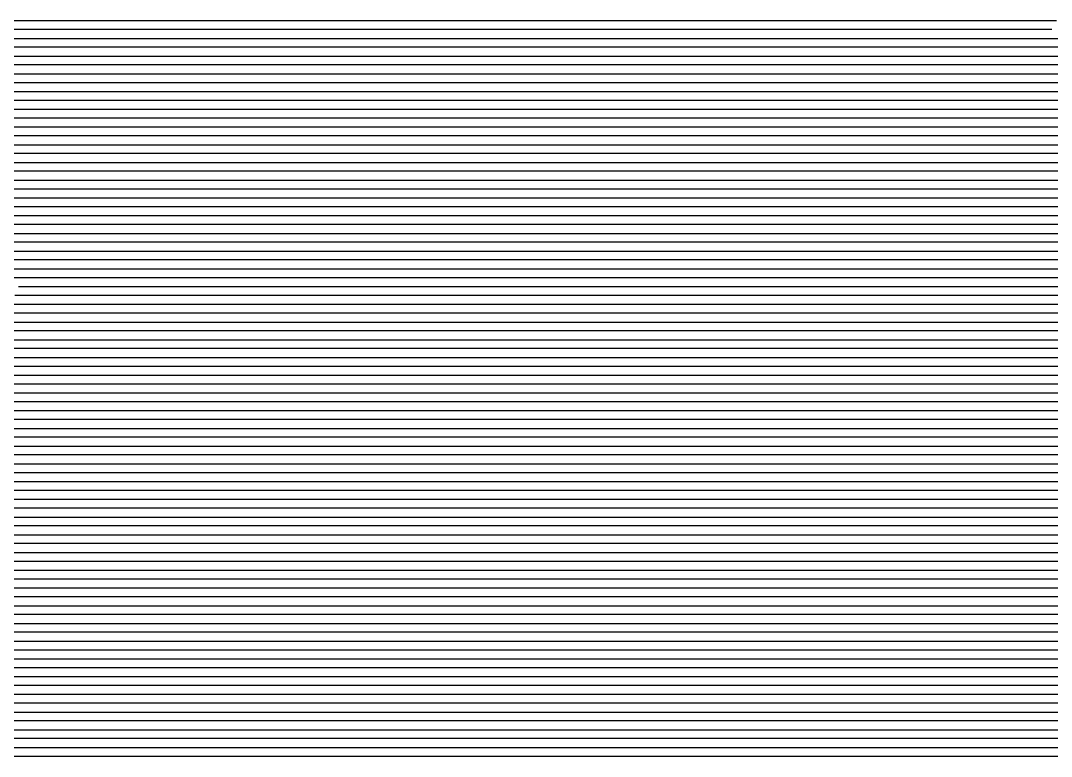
# Model space of a CAD drawing. Header units: metres. Extents: x -6.9 to 6.9, y -7 to 7.
# Drawn here: x 2.086 to 3.249, y 5.028 to 5.858 of the extents above; entities that cross this region are included whole.
import ezdxf

# ---------------------------------------------------------------- set-up
doc = ezdxf.new("R2010")
doc.units = ezdxf.units.M

msp = doc.modelspace()

# ---------------------------------------------------------------- linework, layer by layer
for p, q in [((1.877557, 5.857827, -0.037013), (2.200405, 5.857827, 0.018952)), ((2.200405, 5.857827, 0.018952), (2.351251, 5.857827, 0.045247)), ((2.351251, 5.857827, 0.045247), (2.718189, 5.857827, 0.109764)), ((2.718189, 5.857827, 0.109764), (2.82885, 5.857827, 0.129264)), ((2.82885, 5.857827, 0.129264), (3.25445, 5.857827, 0.205121)), ((2.196494, 5.847827, 0.018682), (1.876445, 5.847827, -0.036797)), ((2.349457, 5.847827, 0.045346), (2.196494, 5.847827, 0.018682)), ((2.713578, 5.847827, 0.109368), (2.349457, 5.847827, 0.045346)), ((2.82638, 5.847827, 0.129245), (2.713578, 5.847827, 0.109368)), ((3.249101, 5.847827, 0.204589), (2.82638, 5.847827, 0.129245)), ((2.18867, 5.827827, 0.018143), (1.874222, 5.827827, -0.036366)), ((1.875334, 5.837827, -0.036582), (2.192582, 5.837827, 0.018413)), ((2.345868, 5.827827, 0.045545), (2.18867, 5.827827, 0.018143)), ((2.192582, 5.837827, 0.018413), (2.347663, 5.837827, 0.045445)), ((2.704355, 5.827827, 0.108576), (2.345868, 5.827827, 0.045545)), ((2.347663, 5.837827, 0.045445), (2.708967, 5.837827, 0.108972)), ((2.82144, 5.827827, 0.129208), (2.704355, 5.827827, 0.108576)), ((2.708967, 5.837827, 0.108972), (2.82391, 5.837827, 0.129227)), ((3.238402, 5.827827, 0.203525), (2.82144, 5.827827, 0.129208)), ((2.82391, 5.837827, 0.129227), (3.243751, 5.837827, 0.204057)), ((3.784832, 5.827827, 0.302064), (3.238402, 5.827827, 0.203525)), ((3.243751, 5.837827, 0.204057), (3.793955, 5.837827, 0.303276)), ((1.87311, 5.817827, -0.03615), (2.184758, 5.817827, 0.017873)), ((2.184758, 5.817827, 0.017873), (2.344074, 5.817827, 0.045644)), ((2.344074, 5.817827, 0.045644), (2.699744, 5.817827, 0.10818)), ((2.699744, 5.817827, 0.10818), (2.81897, 5.817827, 0.12919)), ((2.81897, 5.817827, 0.12919), (3.233052, 5.817827, 0.202994)), ((3.233052, 5.817827, 0.202994), (3.775709, 5.817827, 0.300852)), ((2.180847, 5.807827, 0.017603), (1.871999, 5.807827, -0.035935)), ((2.34228, 5.807827, 0.045744), (2.180847, 5.807827, 0.017603)), ((2.695133, 5.807827, 0.107785), (2.34228, 5.807827, 0.045744)), ((2.8165, 5.807827, 0.129171), (2.695133, 5.807827, 0.107785)), ((3.227703, 5.807827, 0.202462), (2.8165, 5.807827, 0.129171)), ((3.766586, 5.807827, 0.29964), (3.227703, 5.807827, 0.202462)), ((1.870887, 5.797827, -0.035719), (2.176935, 5.797827, 0.017334)), ((2.176935, 5.797827, 0.017334), (2.340485, 5.797827, 0.045843)), ((2.340485, 5.797827, 0.045843), (2.690522, 5.797827, 0.107389)), ((2.690522, 5.797827, 0.107389), (2.814029, 5.797827, 0.129152)), ((2.814029, 5.797827, 0.129152), (3.222353, 5.797827, 0.20193)), ((3.222353, 5.797827, 0.20193), (3.757463, 5.797827, 0.298427)), ((2.173023, 5.787827, 0.017064), (1.869775, 5.787827, -0.035503)), ((2.338691, 5.787827, 0.045943), (2.173023, 5.787827, 0.017064)), ((2.685911, 5.787827, 0.106993), (2.338691, 5.787827, 0.045943)), ((2.811559, 5.787827, 0.129134), (2.685911, 5.787827, 0.106993)), ((3.217004, 5.787827, 0.201398), (2.811559, 5.787827, 0.129134)), ((3.74834, 5.787827, 0.297215), (3.217004, 5.787827, 0.201398)), ((1.868663, 5.777827, -0.035288), (2.169112, 5.777827, 0.016794)), ((2.169112, 5.777827, 0.016794), (2.336897, 5.777827, 0.046042)), ((2.336897, 5.777827, 0.046042), (2.681299, 5.777827, 0.106597)), ((2.681299, 5.777827, 0.106597), (2.809089, 5.777827, 0.129115)), ((2.809089, 5.777827, 0.129115), (3.211654, 5.777827, 0.200866)), ((3.211654, 5.777827, 0.200866), (3.739217, 5.777827, 0.296003)), ((1.86644, 5.757827, -0.034856), (2.161288, 5.757827, 0.016255)), ((2.1652, 5.767827, 0.016525), (1.867552, 5.767827, -0.035072)), ((2.161288, 5.757827, 0.016255), (2.333308, 5.757827, 0.046241)), ((2.335103, 5.767827, 0.046141), (2.1652, 5.767827, 0.016525)), ((2.333308, 5.757827, 0.046241), (2.672077, 5.757827, 0.105805)), ((2.676688, 5.767827, 0.106201), (2.335103, 5.767827, 0.046141)), ((2.672077, 5.757827, 0.105805), (2.804149, 5.757827, 0.129078)), ((2.806619, 5.767827, 0.129097), (2.676688, 5.767827, 0.106201)), ((2.804149, 5.757827, 0.129078), (3.200955, 5.757827, 0.199803)), ((3.206305, 5.767827, 0.200335), (2.806619, 5.767827, 0.129097)), ((3.200955, 5.757827, 0.199803), (3.720971, 5.757827, 0.293578)), ((3.730094, 5.767827, 0.29479), (3.206305, 5.767827, 0.200335)), ((2.157377, 5.747827, 0.015985), (1.865328, 5.747827, -0.034641)), ((2.331514, 5.747827, 0.04634), (2.157377, 5.747827, 0.015985)), ((2.667466, 5.747827, 0.105409), (2.331514, 5.747827, 0.04634)), ((2.801679, 5.747827, 0.12906), (2.667466, 5.747827, 0.105409)), ((3.195606, 5.747827, 0.199271), (2.801679, 5.747827, 0.12906)), ((3.711848, 5.747827, 0.292366), (3.195606, 5.747827, 0.199271)), ((1.864217, 5.737827, -0.034425), (2.153465, 5.737827, 0.015716)), ((2.153465, 5.737827, 0.015716), (2.32972, 5.737827, 0.04644)), ((2.32972, 5.737827, 0.04644), (2.662854, 5.737827, 0.105013)), ((2.662854, 5.737827, 0.105013), (2.799209, 5.737827, 0.129041)), ((2.799209, 5.737827, 0.129041), (3.190256, 5.737827, 0.198739)), ((3.190256, 5.737827, 0.198739), (3.702726, 5.737827, 0.291154)), ((2.149553, 5.727827, 0.015446), (1.863105, 5.727827, -0.034209)), ((2.327925, 5.727827, 0.046539), (2.149553, 5.727827, 0.015446)), ((2.658243, 5.727827, 0.104617), (2.327925, 5.727827, 0.046539)), ((2.796739, 5.727827, 0.129022), (2.658243, 5.727827, 0.104617)), ((3.184907, 5.727827, 0.198207), (2.796739, 5.727827, 0.129022)), ((3.693603, 5.727827, 0.289941), (3.184907, 5.727827, 0.198207)), ((1.861993, 5.717827, -0.033994), (2.145642, 5.717827, 0.015176)), ((2.145642, 5.717827, 0.015176), (2.326131, 5.717827, 0.046638)), ((2.326131, 5.717827, 0.046638), (2.653632, 5.717827, 0.104222)), ((2.653632, 5.717827, 0.104222), (2.794268, 5.717827, 0.129004)), ((2.794268, 5.717827, 0.129004), (3.179558, 5.717827, 0.197676)), ((3.179558, 5.717827, 0.197676), (3.68448, 5.717827, 0.288729)), ((2.14173, 5.707827, 0.014906), (1.860881, 5.707827, -0.033778)), ((2.324337, 5.707827, 0.046738), (2.14173, 5.707827, 0.014906)), ((2.649021, 5.707827, 0.103826), (2.324337, 5.707827, 0.046738)), ((2.791798, 5.707827, 0.128985), (2.649021, 5.707827, 0.103826)), ((3.174208, 5.707827, 0.197144), (2.791798, 5.707827, 0.128985)), ((3.675357, 5.707827, 0.287517), (3.174208, 5.707827, 0.197144)), ((2.133906, 5.687827, 0.014367), (1.858658, 5.687827, -0.033347)), ((1.85977, 5.697827, -0.033562), (2.137818, 5.697827, 0.014637)), ((2.320748, 5.687827, 0.046937), (2.133906, 5.687827, 0.014367)), ((2.137818, 5.697827, 0.014637), (2.322543, 5.697827, 0.046837)), ((2.639798, 5.687827, 0.103034), (2.320748, 5.687827, 0.046937)), ((2.322543, 5.697827, 0.046837), (2.64441, 5.697827, 0.10343)), ((2.786858, 5.687827, 0.128948), (2.639798, 5.687827, 0.103034)), ((2.64441, 5.697827, 0.10343), (2.789328, 5.697827, 0.128967)), ((3.163509, 5.687827, 0.19608), (2.786858, 5.687827, 0.128948)), ((2.789328, 5.697827, 0.128967), (3.168859, 5.697827, 0.196612)), ((3.657111, 5.687827, 0.285092), (3.163509, 5.687827, 0.19608)), ((3.168859, 5.697827, 0.196612), (3.666234, 5.697827, 0.286305)), ((1.857546, 5.677827, -0.033131), (2.129995, 5.677827, 0.014097)), ((2.129995, 5.677827, 0.014097), (2.318954, 5.677827, 0.047036)), ((2.318954, 5.677827, 0.047036), (2.635187, 5.677827, 0.102638)), ((2.635187, 5.677827, 0.102638), (2.784388, 5.677827, 0.128929)), ((2.784388, 5.677827, 0.128929), (3.15816, 5.677827, 0.195548)), ((3.15816, 5.677827, 0.195548), (3.647988, 5.677827, 0.28388)), ((2.126083, 5.667827, 0.013828), (1.856434, 5.667827, -0.032915)), ((2.31716, 5.667827, 0.047135), (2.126083, 5.667827, 0.013828)), ((2.630576, 5.667827, 0.102242), (2.31716, 5.667827, 0.047135)), ((2.781918, 5.667827, 0.128911), (2.630576, 5.667827, 0.102242)), ((3.15281, 5.667827, 0.195017), (2.781918, 5.667827, 0.128911)), ((3.638865, 5.667827, 0.282668), (3.15281, 5.667827, 0.195017)), ((1.855323, 5.657827, -0.0327), (2.122171, 5.657827, 0.013558)), ((2.122171, 5.657827, 0.013558), (2.315366, 5.657827, 0.047235)), ((2.315366, 5.657827, 0.047235), (2.625965, 5.657827, 0.101846)), ((2.625965, 5.657827, 0.101846), (2.779448, 5.657827, 0.128892)), ((2.779448, 5.657827, 0.128892), (3.147461, 5.657827, 0.194485)), ((3.147461, 5.657827, 0.194485), (3.629742, 5.657827, 0.281456)), ((2.11826, 5.647827, 0.013288), (1.854211, 5.647827, -0.032484)), ((2.313571, 5.647827, 0.047334), (2.11826, 5.647827, 0.013288)), ((2.621353, 5.647827, 0.10145), (2.313571, 5.647827, 0.047334)), ((2.776978, 5.647827, 0.128874), (2.621353, 5.647827, 0.10145)), ((3.142111, 5.647827, 0.193953), (2.776978, 5.647827, 0.128874)), ((3.620619, 5.647827, 0.280243), (3.142111, 5.647827, 0.193953)), ((1.853099, 5.637827, -0.032268), (2.114348, 5.637827, 0.013019)), ((2.114348, 5.637827, 0.013019), (2.311777, 5.637827, 0.047434)), ((2.311777, 5.637827, 0.047434), (2.616742, 5.637827, 0.101054)), ((2.616742, 5.637827, 0.101054), (2.774507, 5.637827, 0.128855)), ((2.774507, 5.637827, 0.128855), (3.136762, 5.637827, 0.193421)), ((3.136762, 5.637827, 0.193421), (3.611496, 5.637827, 0.279031)), ((1.850876, 5.617827, -0.031837), (2.106525, 5.617827, 0.012479)), ((2.110436, 5.627827, 0.012749), (1.851988, 5.627827, -0.032052)), ((2.106525, 5.617827, 0.012479), (2.308188, 5.617827, 0.047632)), ((2.309983, 5.627827, 0.047533), (2.110436, 5.627827, 0.012749)), ((2.308188, 5.617827, 0.047632), (2.60752, 5.617827, 0.100263)), ((2.612131, 5.627827, 0.100659), (2.309983, 5.627827, 0.047533)), ((2.60752, 5.617827, 0.100263), (2.769567, 5.617827, 0.128818)), ((2.772037, 5.627827, 0.128836), (2.612131, 5.627827, 0.100659)), ((2.769567, 5.617827, 0.128818), (3.126063, 5.617827, 0.192358)), ((3.131412, 5.627827, 0.192889), (2.772037, 5.627827, 0.128836)), ((3.126063, 5.617827, 0.192358), (3.59325, 5.617827, 0.276606)), ((3.602373, 5.627827, 0.277819), (3.131412, 5.627827, 0.192889)), ((2.102613, 5.607827, 0.01221), (1.849764, 5.607827, -0.031621)), ((2.306394, 5.607827, 0.047732), (2.102613, 5.607827, 0.01221)), ((2.602909, 5.607827, 0.099867), (2.306394, 5.607827, 0.047732)), ((2.767097, 5.607827, 0.128799), (2.602909, 5.607827, 0.099867)), ((3.120713, 5.607827, 0.191826), (2.767097, 5.607827, 0.128799)), ((3.584128, 5.607827, 0.275394), (3.120713, 5.607827, 0.191826)), ((1.848652, 5.597827, -0.031405), (2.098701, 5.597827, 0.01194)), ((2.098701, 5.597827, 0.01194), (2.3046, 5.597827, 0.047831)), ((2.3046, 5.597827, 0.047831), (2.598297, 5.597827, 0.099471)), ((2.598297, 5.597827, 0.099471), (2.764627, 5.597827, 0.128781)), ((2.764627, 5.597827, 0.128781), (3.115364, 5.597827, 0.191294)), ((3.115364, 5.597827, 0.191294), (3.575005, 5.597827, 0.274182)), ((2.09479, 5.587827, 0.01167), (1.847541, 5.587827, -0.03119)), ((2.302806, 5.587827, 0.047931), (2.09479, 5.587827, 0.01167)), ((2.593686, 5.587827, 0.099075), (2.302806, 5.587827, 0.047931)), ((2.762157, 5.587827, 0.128762), (2.593686, 5.587827, 0.099075)), ((3.110014, 5.587827, 0.190762), (2.762157, 5.587827, 0.128762)), ((3.565882, 5.587827, 0.27297), (3.110014, 5.587827, 0.190762)), ((1.846429, 5.577827, -0.030974), (2.090878, 5.577827, 0.0114)), ((2.090878, 5.577827, 0.0114), (2.301011, 5.577827, 0.04803)), ((2.301011, 5.577827, 0.04803), (2.589075, 5.577827, 0.098679)), ((2.589075, 5.577827, 0.098679), (2.759687, 5.577827, 0.128743)), ((2.759687, 5.577827, 0.128743), (3.104665, 5.577827, 0.19023)), ((3.104665, 5.577827, 0.19023), (3.556759, 5.577827, 0.271757)), ((2.086966, 5.567827, 0.011131), (1.845317, 5.567827, -0.030758)), ((2.299217, 5.567827, 0.048129), (2.086966, 5.567827, 0.011131)), ((2.584464, 5.567827, 0.098283), (2.299217, 5.567827, 0.048129)), ((2.757217, 5.567827, 0.128725), (2.584464, 5.567827, 0.098283)), ((3.099315, 5.567827, 0.189699), (2.757217, 5.567827, 0.128725)), ((3.547636, 5.567827, 0.270545), (3.099315, 5.567827, 0.189699)), ((2.295629, 5.547827, 0.048328), (2.079143, 5.547827, 0.010591)), ((2.083054, 5.557827, 0.010861), (2.297423, 5.557827, 0.048229)), ((2.575241, 5.547827, 0.097491), (2.295629, 5.547827, 0.048328)), ((2.297423, 5.557827, 0.048229), (2.579852, 5.557827, 0.097887)), ((2.752276, 5.547827, 0.128688), (2.575241, 5.547827, 0.097491)), ((2.579852, 5.557827, 0.097887), (2.754746, 5.557827, 0.128706)), ((3.088616, 5.547827, 0.188635), (2.752276, 5.547827, 0.128688)), ((2.754746, 5.557827, 0.128706), (3.093966, 5.557827, 0.189167)), ((3.52939, 5.547827, 0.268121), (3.088616, 5.547827, 0.188635)), ((3.093966, 5.557827, 0.189167), (3.538513, 5.557827, 0.269333)), ((2.075231, 5.537827, 0.010322), (2.293834, 5.537827, 0.048428)), ((2.293834, 5.537827, 0.048428), (2.57063, 5.537827, 0.097096)), ((2.57063, 5.537827, 0.097096), (2.749806, 5.537827, 0.128669)), ((2.749806, 5.537827, 0.128669), (3.083267, 5.537827, 0.188103)), ((3.083267, 5.537827, 0.188103), (3.520267, 5.537827, 0.266908)), ((2.29204, 5.527827, 0.048527), (2.071319, 5.527827, 0.010052)), ((2.566019, 5.527827, 0.0967), (2.29204, 5.527827, 0.048527)), ((2.747336, 5.527827, 0.12865), (2.566019, 5.527827, 0.0967)), ((3.077917, 5.527827, 0.187571), (2.747336, 5.527827, 0.12865)), ((3.511144, 5.527827, 0.265696), (3.077917, 5.527827, 0.187571)), ((2.067408, 5.517827, 0.009782), (2.290246, 5.517827, 0.048626)), ((2.290246, 5.517827, 0.048626), (2.561408, 5.517827, 0.096304)), ((2.561408, 5.517827, 0.096304), (2.744866, 5.517827, 0.128632)), ((2.744866, 5.517827, 0.128632), (3.072568, 5.517827, 0.18704)), ((3.072568, 5.517827, 0.18704), (3.502021, 5.517827, 0.264484)), ((2.288451, 5.507827, 0.048726), (2.063496, 5.507827, 0.009513)), ((2.556796, 5.507827, 0.095908), (2.288451, 5.507827, 0.048726)), ((2.742396, 5.507827, 0.128613), (2.556796, 5.507827, 0.095908)), ((3.067218, 5.507827, 0.186508), (2.742396, 5.507827, 0.128613)), ((3.492898, 5.507827, 0.263272), (3.067218, 5.507827, 0.186508)), ((2.059584, 5.497827, 0.009243), (2.286657, 5.497827, 0.048825)), ((2.286657, 5.497827, 0.048825), (2.552185, 5.497827, 0.095512)), ((2.552185, 5.497827, 0.095512), (2.739926, 5.497827, 0.128595)), ((2.739926, 5.497827, 0.128595), (3.061869, 5.497827, 0.185976)), ((3.061869, 5.497827, 0.185976), (3.483775, 5.497827, 0.262059)), ((2.051761, 5.477827, 0.008703), (2.283069, 5.477827, 0.049024)), ((2.284863, 5.487827, 0.048925), (2.055673, 5.487827, 0.008973)), ((2.283069, 5.477827, 0.049024), (2.542963, 5.477827, 0.09472)), ((2.547574, 5.487827, 0.095116), (2.284863, 5.487827, 0.048925)), ((2.542963, 5.477827, 0.09472), (2.734985, 5.477827, 0.128557)), ((2.737456, 5.487827, 0.128576), (2.547574, 5.487827, 0.095116)), ((2.734985, 5.477827, 0.128557), (3.05117, 5.477827, 0.184912)), ((3.056519, 5.487827, 0.185444), (2.737456, 5.487827, 0.128576)), ((3.05117, 5.477827, 0.184912), (3.46553, 5.477827, 0.259635)), ((3.474653, 5.487827, 0.260847), (3.056519, 5.487827, 0.185444)), ((2.281274, 5.467827, 0.049123), (2.047849, 5.467827, 0.008434)), ((2.538351, 5.467827, 0.094324), (2.281274, 5.467827, 0.049123)), ((2.732515, 5.467827, 0.128539), (2.538351, 5.467827, 0.094324)), ((3.04582, 5.467827, 0.184381), (2.732515, 5.467827, 0.128539)), ((3.456407, 5.467827, 0.258422), (3.04582, 5.467827, 0.184381)), ((2.043938, 5.457827, 0.008164), (2.27948, 5.457827, 0.049223)), ((2.27948, 5.457827, 0.049223), (2.53374, 5.457827, 0.093928)), ((2.53374, 5.457827, 0.093928), (2.730045, 5.457827, 0.12852)), ((2.730045, 5.457827, 0.12852), (3.040471, 5.457827, 0.183849)), ((3.040471, 5.457827, 0.183849), (3.447284, 5.457827, 0.25721)), ((2.277686, 5.447827, 0.049322), (2.040026, 5.447827, 0.007894)), ((2.529129, 5.447827, 0.093533), (2.277686, 5.447827, 0.049322)), ((2.727575, 5.447827, 0.128502), (2.529129, 5.447827, 0.093533)), ((3.035121, 5.447827, 0.183317), (2.727575, 5.447827, 0.128502)), ((3.438161, 5.447827, 0.255998), (3.035121, 5.447827, 0.183317)), ((2.036114, 5.437827, 0.007625), (2.275891, 5.437827, 0.049422)), ((2.275891, 5.437827, 0.049422), (2.524518, 5.437827, 0.093137)), ((2.524518, 5.437827, 0.093137), (2.725105, 5.437827, 0.128483)), ((2.725105, 5.437827, 0.128483), (3.029772, 5.437827, 0.182785)), ((3.029772, 5.437827, 0.182785), (3.429038, 5.437827, 0.254786)), ((2.274097, 5.427827, 0.049521), (2.032202, 5.427827, 0.007355)), ((2.519907, 5.427827, 0.092741), (2.274097, 5.427827, 0.049521)), ((2.722635, 5.427827, 0.128464), (2.519907, 5.427827, 0.092741)), ((3.024422, 5.427827, 0.182253), (2.722635, 5.427827, 0.128464)), ((3.419915, 5.427827, 0.253573), (3.024422, 5.427827, 0.182253)), ((2.028291, 5.417827, 0.007085), (2.272303, 5.417827, 0.04962)), ((2.272303, 5.417827, 0.04962), (2.515295, 5.417827, 0.092345)), ((2.515295, 5.417827, 0.092345), (2.720165, 5.417827, 0.128446)), ((2.720165, 5.417827, 0.128446), (3.019073, 5.417827, 0.181722)), ((3.019073, 5.417827, 0.181722), (3.410792, 5.417827, 0.252361)), ((2.020467, 5.397827, 0.006546), (2.268714, 5.397827, 0.049819)), ((2.270509, 5.407827, 0.04972), (2.024379, 5.407827, 0.006816)), ((2.268714, 5.397827, 0.049819), (2.506073, 5.397827, 0.091553)), ((2.510684, 5.407827, 0.091949), (2.270509, 5.407827, 0.04972)), ((2.506073, 5.397827, 0.091553), (2.715225, 5.397827, 0.128409)), ((2.717695, 5.407827, 0.128427), (2.510684, 5.407827, 0.091949)), ((2.715225, 5.397827, 0.128409), (3.008374, 5.397827, 0.180658)), ((3.013723, 5.407827, 0.18119), (2.717695, 5.407827, 0.128427)), ((3.008374, 5.397827, 0.180658), (3.392546, 5.397827, 0.249937)), ((3.401669, 5.407827, 0.251149), (3.013723, 5.407827, 0.18119)), ((2.26692, 5.387827, 0.049919), (2.016556, 5.387827, 0.006276)), ((2.501462, 5.387827, 0.091157), (2.26692, 5.387827, 0.049919)), ((2.712754, 5.387827, 0.12839), (2.501462, 5.387827, 0.091157)), ((3.003024, 5.387827, 0.180126), (2.712754, 5.387827, 0.12839)), ((3.383423, 5.387827, 0.248724), (3.003024, 5.387827, 0.180126)), ((2.012644, 5.377827, 0.006007), (2.265126, 5.377827, 0.050018)), ((2.265126, 5.377827, 0.050018), (2.49685, 5.377827, 0.090761)), ((2.49685, 5.377827, 0.090761), (2.710284, 5.377827, 0.128371)), ((2.710284, 5.377827, 0.128371), (2.997675, 5.377827, 0.179594)), ((2.997675, 5.377827, 0.179594), (3.3743, 5.377827, 0.247512)), ((2.263332, 5.367827, 0.050117), (2.008732, 5.367827, 0.005737)), ((2.492239, 5.367827, 0.090365), (2.263332, 5.367827, 0.050117)), ((2.707814, 5.367827, 0.128353), (2.492239, 5.367827, 0.090365)), ((2.992325, 5.367827, 0.179063), (2.707814, 5.367827, 0.128353)), ((3.365177, 5.367827, 0.2463), (2.992325, 5.367827, 0.179063)), ((2.004821, 5.357827, 0.005467), (2.261537, 5.357827, 0.050217)), ((2.261537, 5.357827, 0.050217), (2.487628, 5.357827, 0.08997)), ((2.487628, 5.357827, 0.08997), (2.705344, 5.357827, 0.128334)), ((2.705344, 5.357827, 0.128334), (2.986976, 5.357827, 0.178531)), ((2.986976, 5.357827, 0.178531), (3.356055, 5.357827, 0.245087)), ((2.259743, 5.347827, 0.050316), (2.000909, 5.347827, 0.005197)), ((2.483017, 5.347827, 0.089574), (2.259743, 5.347827, 0.050316)), ((2.702874, 5.347827, 0.128316), (2.483017, 5.347827, 0.089574)), ((2.981626, 5.347827, 0.177999), (2.702874, 5.347827, 0.128316)), ((3.346932, 5.347827, 0.243875), (2.981626, 5.347827, 0.177999)), ((2.256154, 5.327827, 0.050515), (1.993086, 5.327827, 0.004658)), ((1.996997, 5.337827, 0.004928), (2.257949, 5.337827, 0.050416)), ((2.473794, 5.327827, 0.088782), (2.256154, 5.327827, 0.050515)), ((2.257949, 5.337827, 0.050416), (2.478405, 5.337827, 0.089178)), ((2.697934, 5.327827, 0.128278), (2.473794, 5.327827, 0.088782)), ((2.478405, 5.337827, 0.089178), (2.700404, 5.337827, 0.128297)), ((2.970927, 5.327827, 0.176935), (2.697934, 5.327827, 0.128278)), ((2.700404, 5.337827, 0.128297), (2.976277, 5.337827, 0.177467)), ((3.328686, 5.327827, 0.241451), (2.970927, 5.327827, 0.176935)), ((2.976277, 5.337827, 0.177467), (3.337809, 5.337827, 0.242663)), ((1.989174, 5.317827, 0.004388), (2.25436, 5.317827, 0.050614)), ((2.25436, 5.317827, 0.050614), (2.469183, 5.317827, 0.088386)), ((2.469183, 5.317827, 0.088386), (2.695464, 5.317827, 0.12826)), ((2.695464, 5.317827, 0.12826), (2.965578, 5.317827, 0.176404)), ((2.965578, 5.317827, 0.176404), (3.319563, 5.317827, 0.240238)), ((2.252566, 5.307827, 0.050714), (1.985262, 5.307827, 0.004119)), ((2.464572, 5.307827, 0.08799), (2.252566, 5.307827, 0.050714)), ((2.692993, 5.307827, 0.128241), (2.464572, 5.307827, 0.08799)), ((2.960228, 5.307827, 0.175872), (2.692993, 5.307827, 0.128241)), ((3.31044, 5.307827, 0.239026), (2.960228, 5.307827, 0.175872)), ((1.98135, 5.297827, 0.003849), (2.250772, 5.297827, 0.050813)), ((2.250772, 5.297827, 0.050813), (2.459961, 5.297827, 0.087594)), ((2.459961, 5.297827, 0.087594), (2.690523, 5.297827, 0.128223)), ((2.690523, 5.297827, 0.128223), (2.954879, 5.297827, 0.17534)), ((2.954879, 5.297827, 0.17534), (3.301317, 5.297827, 0.237814)), ((2.248977, 5.287827, 0.050913), (1.977439, 5.287827, 0.003579)), ((2.455349, 5.287827, 0.087198), (2.248977, 5.287827, 0.050913)), ((2.688053, 5.287827, 0.128204), (2.455349, 5.287827, 0.087198)), ((2.949529, 5.287827, 0.174808), (2.688053, 5.287827, 0.128204)), ((3.292194, 5.287827, 0.236602), (2.949529, 5.287827, 0.174808)), ((1.973527, 5.277827, 0.00331), (2.247183, 5.277827, 0.051012)), ((2.247183, 5.277827, 0.051012), (2.450738, 5.277827, 0.086802)), ((2.450738, 5.277827, 0.086802), (2.685583, 5.277827, 0.128185)), ((2.685583, 5.277827, 0.128185), (2.94418, 5.277827, 0.174276)), ((2.94418, 5.277827, 0.174276), (3.283071, 5.277827, 0.235389)), ((1.965704, 5.257827, 0.00277), (2.243594, 5.257827, 0.051211)), ((2.245389, 5.267827, 0.051112), (1.969615, 5.267827, 0.00304)), ((2.243594, 5.257827, 0.051211), (2.441516, 5.257827, 0.086011)), ((2.446127, 5.267827, 0.086407), (2.245389, 5.267827, 0.051112)), ((2.441516, 5.257827, 0.086011), (2.680643, 5.257827, 0.128148)), ((2.683113, 5.267827, 0.128167), (2.446127, 5.267827, 0.086407)), ((2.680643, 5.257827, 0.128148), (2.933481, 5.257827, 0.173213)), ((2.93883, 5.267827, 0.173745), (2.683113, 5.267827, 0.128167)), ((2.933481, 5.257827, 0.173213), (3.264825, 5.257827, 0.232965)), ((3.273948, 5.267827, 0.234177), (2.93883, 5.267827, 0.173745)), ((2.2418, 5.247827, 0.05131), (1.961792, 5.247827, 0.002501)), ((2.436904, 5.247827, 0.085615), (2.2418, 5.247827, 0.05131)), ((2.678173, 5.247827, 0.12813), (2.436904, 5.247827, 0.085615)), ((2.928131, 5.247827, 0.172681), (2.678173, 5.247827, 0.12813)), ((3.255702, 5.247827, 0.231753), (2.928131, 5.247827, 0.172681)), ((1.95788, 5.237827, 0.002231), (2.240006, 5.237827, 0.05141)), ((2.240006, 5.237827, 0.05141), (2.432293, 5.237827, 0.085219)), ((2.432293, 5.237827, 0.085219), (2.675703, 5.237827, 0.128111)), ((2.675703, 5.237827, 0.128111), (2.922782, 5.237827, 0.172149)), ((2.922782, 5.237827, 0.172149), (3.246579, 5.237827, 0.23054)), ((3.246579, 5.237827, 0.23054), (3.440002, 5.237827, 0.265057)), ((2.238212, 5.227827, 0.051509), (1.953969, 5.227827, 0.001961)), ((2.427682, 5.227827, 0.084823), (2.238212, 5.227827, 0.051509)), ((2.673232, 5.227827, 0.128093), (2.427682, 5.227827, 0.084823)), ((2.917432, 5.227827, 0.171617), (2.673232, 5.227827, 0.128093)), ((3.237457, 5.227827, 0.229328), (2.917432, 5.227827, 0.171617)), ((3.433862, 5.227827, 0.264377), (3.237457, 5.227827, 0.229328)), ((1.950057, 5.217827, 0.001691), (2.236417, 5.217827, 0.051609)), ((2.236417, 5.217827, 0.051609), (2.423071, 5.217827, 0.084427)), ((2.423071, 5.217827, 0.084427), (2.670762, 5.217827, 0.128074)), ((2.670762, 5.217827, 0.128074), (2.912083, 5.217827, 0.171086)), ((2.912083, 5.217827, 0.171086), (3.228334, 5.217827, 0.228116)), ((3.228334, 5.217827, 0.228116), (3.427723, 5.217827, 0.263697)), ((2.234623, 5.207827, 0.051708), (1.946145, 5.207827, 0.001422)), ((2.41846, 5.207827, 0.084031), (2.234623, 5.207827, 0.051708)), ((2.668292, 5.207827, 0.128055), (2.41846, 5.207827, 0.084031)), ((2.906733, 5.207827, 0.170554), (2.668292, 5.207827, 0.128055)), ((3.219211, 5.207827, 0.226903), (2.906733, 5.207827, 0.170554)), ((3.421583, 5.207827, 0.263017), (3.219211, 5.207827, 0.226903)), ((2.231035, 5.187827, 0.051907), (1.938322, 5.187827, 0.000882)), ((1.942234, 5.197827, 0.001152), (2.232829, 5.197827, 0.051807)), ((2.409237, 5.187827, 0.083239), (2.231035, 5.187827, 0.051907)), ((2.232829, 5.197827, 0.051807), (2.413848, 5.197827, 0.083635)), ((2.663352, 5.187827, 0.128018), (2.409237, 5.187827, 0.083239)), ((2.413848, 5.197827, 0.083635), (2.665822, 5.197827, 0.128037)), ((2.896034, 5.187827, 0.16949), (2.663352, 5.187827, 0.128018)), ((2.665822, 5.197827, 0.128037), (2.901384, 5.197827, 0.170022)), ((3.200965, 5.187827, 0.224479), (2.896034, 5.187827, 0.16949)), ((2.901384, 5.197827, 0.170022), (3.210088, 5.197827, 0.225691)), ((3.409304, 5.187827, 0.261657), (3.200965, 5.187827, 0.224479)), ((3.210088, 5.197827, 0.225691), (3.415444, 5.197827, 0.262337)), ((1.93441, 5.177827, 0.000613), (2.22924, 5.177827, 0.052006)), ((2.22924, 5.177827, 0.052006), (2.404626, 5.177827, 0.082844)), ((2.404626, 5.177827, 0.082844), (2.660882, 5.177827, 0.128)), ((2.660882, 5.177827, 0.128), (2.890685, 5.177827, 0.168958)), ((2.890685, 5.177827, 0.168958), (3.191842, 5.177827, 0.223267)), ((3.191842, 5.177827, 0.223267), (3.403165, 5.177827, 0.260977)), ((2.227446, 5.167827, 0.052106), (1.930498, 5.167827, 0.000343)), ((2.400015, 5.167827, 0.082448), (2.227446, 5.167827, 0.052106)), ((2.658412, 5.167827, 0.127981), (2.400015, 5.167827, 0.082448)), ((2.885335, 5.167827, 0.168427), (2.658412, 5.167827, 0.127981)), ((3.182719, 5.167827, 0.222054), (2.885335, 5.167827, 0.168427)), ((3.397025, 5.167827, 0.260297), (3.182719, 5.167827, 0.222054)), ((1.926587, 5.157827, 0.000073), (2.225652, 5.157827, 0.052205)), ((2.225652, 5.157827, 0.052205), (2.395403, 5.157827, 0.082052)), ((2.395403, 5.157827, 0.082052), (2.655942, 5.157827, 0.127962)), ((2.655942, 5.157827, 0.127962), (2.879986, 5.157827, 0.167895)), ((2.879986, 5.157827, 0.167895), (3.173596, 5.157827, 0.220842)), ((3.173596, 5.157827, 0.220842), (3.390886, 5.157827, 0.259618)), ((2.223857, 5.147827, 0.052304), (1.922675, 5.147827, -0.000196)), ((2.390792, 5.147827, 0.081656), (2.223857, 5.147827, 0.052304)), ((2.653471, 5.147827, 0.127944), (2.390792, 5.147827, 0.081656)), ((2.874636, 5.147827, 0.167363), (2.653471, 5.147827, 0.127944)), ((3.164473, 5.147827, 0.21963), (2.874636, 5.147827, 0.167363)), ((3.384746, 5.147827, 0.258938), (3.164473, 5.147827, 0.21963)), ((1.918763, 5.137827, -0.000466), (2.222063, 5.137827, 0.052404)), ((2.222063, 5.137827, 0.052404), (2.386181, 5.137827, 0.08126)), ((2.386181, 5.137827, 0.08126), (2.651001, 5.137827, 0.127925)), ((2.651001, 5.137827, 0.127925), (2.869287, 5.137827, 0.166831)), ((2.869287, 5.137827, 0.166831), (3.15535, 5.137827, 0.218418)), ((3.15535, 5.137827, 0.218418), (3.378607, 5.137827, 0.258258)), ((1.91094, 5.117827, -0.001006), (2.218475, 5.117827, 0.052603)), ((2.220269, 5.127827, 0.052503), (1.914852, 5.127827, -0.000736)), ((2.218475, 5.117827, 0.052603), (2.376959, 5.117827, 0.080468)), ((2.38157, 5.127827, 0.080864), (2.220269, 5.127827, 0.052503)), ((2.376959, 5.117827, 0.080468), (2.646061, 5.117827, 0.127888)), ((2.648531, 5.127827, 0.127907), (2.38157, 5.127827, 0.080864)), ((2.646061, 5.117827, 0.127888), (2.858588, 5.117827, 0.165768)), ((2.863937, 5.127827, 0.166299), (2.648531, 5.127827, 0.127907)), ((2.858588, 5.117827, 0.165768), (3.137104, 5.117827, 0.215993)), ((3.146227, 5.127827, 0.217205), (2.863937, 5.127827, 0.166299)), ((3.137104, 5.117827, 0.215993), (3.366327, 5.117827, 0.256898)), ((3.372467, 5.127827, 0.257578), (3.146227, 5.127827, 0.217205)), ((2.21668, 5.107827, 0.052702), (1.907028, 5.107827, -0.001275)), ((2.372347, 5.107827, 0.080072), (2.21668, 5.107827, 0.052702)), ((2.643591, 5.107827, 0.127869), (2.372347, 5.107827, 0.080072)), ((2.853238, 5.107827, 0.165236), (2.643591, 5.107827, 0.127869)), ((3.127981, 5.107827, 0.214781), (2.853238, 5.107827, 0.165236)), ((3.360188, 5.107827, 0.256218), (3.127981, 5.107827, 0.214781)), ((1.903117, 5.097827, -0.001545), (2.214886, 5.097827, 0.052801)), ((2.214886, 5.097827, 0.052801), (2.367736, 5.097827, 0.079676)), ((2.367736, 5.097827, 0.079676), (2.641121, 5.097827, 0.127851)), ((2.641121, 5.097827, 0.127851), (2.847889, 5.097827, 0.164704)), ((2.847889, 5.097827, 0.164704), (3.118859, 5.097827, 0.213568)), ((3.118859, 5.097827, 0.213568), (3.354048, 5.097827, 0.255538)), ((2.213092, 5.087827, 0.052901), (1.899205, 5.087827, -0.001815)), ((2.363125, 5.087827, 0.079281), (2.213092, 5.087827, 0.052901)), ((2.638651, 5.087827, 0.127832), (2.363125, 5.087827, 0.079281)), ((2.842539, 5.087827, 0.164172), (2.638651, 5.087827, 0.127832)), ((3.109736, 5.087827, 0.212356), (2.842539, 5.087827, 0.164172)), ((3.347909, 5.087827, 0.254858), (3.109736, 5.087827, 0.212356)), ((1.895293, 5.077827, -0.002084), (2.211298, 5.077827, 0.053)), ((2.211298, 5.077827, 0.053), (2.358514, 5.077827, 0.078885)), ((2.358514, 5.077827, 0.078885), (2.636181, 5.077827, 0.127814)), ((2.636181, 5.077827, 0.127814), (2.83719, 5.077827, 0.16364)), ((2.83719, 5.077827, 0.16364), (3.100613, 5.077827, 0.211144)), ((3.100613, 5.077827, 0.211144), (3.341769, 5.077827, 0.254178)), ((2.209503, 5.067827, 0.0531), (1.891382, 5.067827, -0.002354)), ((2.353902, 5.067827, 0.078489), (2.209503, 5.067827, 0.0531)), ((2.63371, 5.067827, 0.127795), (2.353902, 5.067827, 0.078489)), ((2.83184, 5.067827, 0.163109), (2.63371, 5.067827, 0.127795)), ((3.09149, 5.067827, 0.209932), (2.83184, 5.067827, 0.163109)), ((3.33563, 5.067827, 0.253499), (3.09149, 5.067827, 0.209932)), ((2.205915, 5.047827, 0.053298), (1.883558, 5.047827, -0.002893)), ((1.88747, 5.057827, -0.002624), (2.207709, 5.057827, 0.053199)), ((2.34468, 5.047827, 0.077697), (2.205915, 5.047827, 0.053298)), ((2.207709, 5.057827, 0.053199), (2.349291, 5.057827, 0.078093)), ((2.62877, 5.047827, 0.127758), (2.34468, 5.047827, 0.077697)), ((2.349291, 5.057827, 0.078093), (2.63124, 5.057827, 0.127776)), ((2.821141, 5.047827, 0.162045), (2.62877, 5.047827, 0.127758)), ((2.63124, 5.057827, 0.127776), (2.826491, 5.057827, 0.162577)), ((3.073244, 5.047827, 0.207507), (2.821141, 5.047827, 0.162045)), ((2.826491, 5.057827, 0.162577), (3.082367, 5.057827, 0.208719)), ((3.323351, 5.047827, 0.252139), (3.073244, 5.047827, 0.207507)), ((3.082367, 5.057827, 0.208719), (3.32949, 5.057827, 0.252819)), ((1.879646, 5.037827, -0.003163), (2.20412, 5.037827, 0.053398)), ((2.20412, 5.037827, 0.053398), (2.340069, 5.037827, 0.077301)), ((2.340069, 5.037827, 0.077301), (2.6263, 5.037827, 0.127739)), ((2.6263, 5.037827, 0.127739), (2.815792, 5.037827, 0.161513)), ((2.815792, 5.037827, 0.161513), (3.064121, 5.037827, 0.206295)), ((3.064121, 5.037827, 0.206295), (3.317211, 5.037827, 0.251459)), ((2.202326, 5.027827, 0.053497), (1.875735, 5.027827, -0.003433)), ((2.335458, 5.027827, 0.076905), (2.202326, 5.027827, 0.053497)), ((2.62383, 5.027827, 0.127721), (2.335458, 5.027827, 0.076905)), ((2.810442, 5.027827, 0.160981), (2.62383, 5.027827, 0.127721)), ((3.054998, 5.027827, 0.205083), (2.810442, 5.027827, 0.160981)), ((3.311072, 5.027827, 0.250779), (3.054998, 5.027827, 0.205083))]:
    msp.add_line(p, q)

doc.saveas('drawing.dxf')
